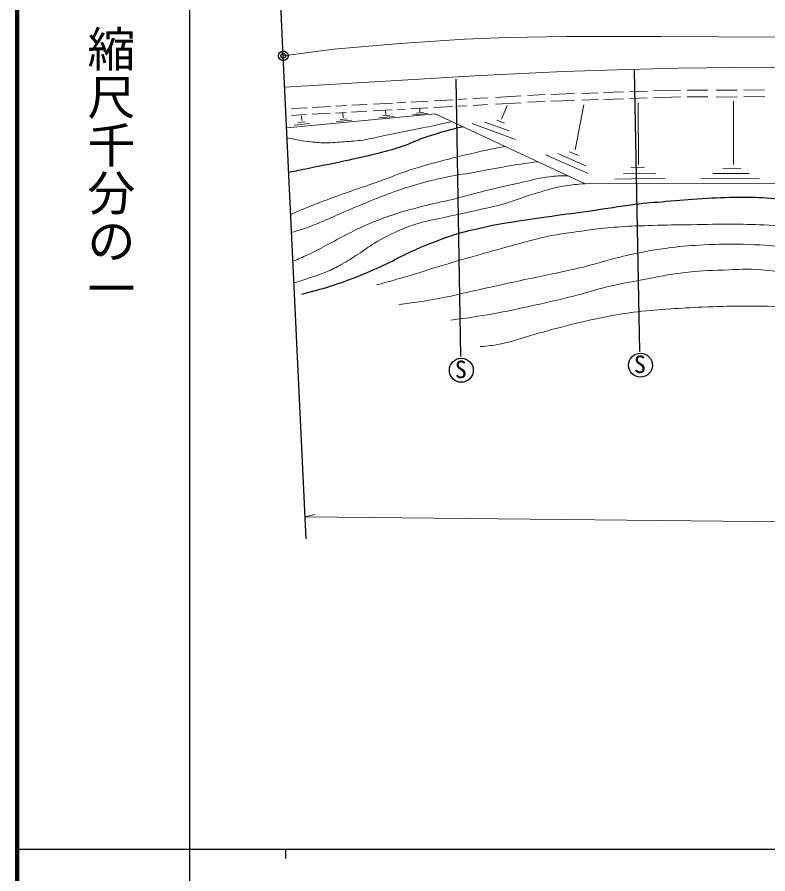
# Model space of a CAD drawing. Units: millimetres, scale not verified. Extents: x 40000 to 680000, y 20000 to 380000.
# Drawn here: x 40000 to 118365, y 202409 to 291827 of the extents above; entities that cross this region are included whole.
import ezdxf
from ezdxf.enums import TextEntityAlignment as Align

# ---------------------------------------------------------------- set-up
doc = ezdxf.new("R2010")
doc.units = ezdxf.units.MM
doc.header["$LTSCALE"] = 1000
doc.header["$PDMODE"] = 32
doc.header["$PDSIZE"] = 500
doc.linetypes.add('CHAIN', pattern=[18.5, 12, -1.5, 3.5, -1.5])
for name, color, linetype, lineweight in [('M-BGD', 7, 'Continuous', 13), ('M-BMK', 2, 'CHAIN', 13), ('M-BMK-SRVR', 3, 'Continuous', 25), ('M-STR-HTXT', 7, 'Continuous', 13), ('M-TTL', 2, 'Continuous', 140), ('M-TTL-BAND', 7, 'Continuous', 25)]:
    doc.layers.add(name, color=color, linetype=linetype, lineweight=lineweight)
doc.layers.add('M-OTRS', color=6, linetype='Continuous')
doc.styles.add('@ＭＳ ゴシック', font='')
doc.styles.add('ＭＳ ゴシック', font='')
doc.styles.get('@ＭＳ ゴシック').set_extended_font_data('@MS Gothic')
doc.styles.get('ＭＳ ゴシック').set_extended_font_data('MS Gothic')

msp = doc.modelspace()

# ---------------------------------------------------------------- linework, layer by layer
at = {"layer": 'M-BGD', "lineweight": 25}
for p, q in [((104413, 286279), (104966, 256929)), ((85795, 285351), (86270, 256393))]:
    msp.add_line(p, q, dxfattribs=at)
at = {"layer": 'M-BGD'}
for p, q in [((89943, 283454), (92585, 283599)), ((93257, 283636), (95074, 283737)), ((95713, 283761), (98180, 283844)), ((98954, 283870), (100640, 283927)), ((101219, 283947), (103310, 284017)), ((103913, 284038), (105756, 284100)), ((106423, 284122), (109241, 284218)), ((106423, 283422), (109241, 283517)), ((109956, 284216), (112110, 284205)), ((109956, 283516), (112102, 283505)), ((112972, 283501), (115150, 283489)), ((112976, 284201), (115150, 284189)), ((115863, 283532), (118034, 283521)), ((115867, 284232), (118024, 284221)), ((73256, 282533), (74382, 282595)), ((74926, 282625), (76553, 282715)), ((77195, 282750), (79187, 282860)), ((79664, 282887), (80571, 282937)), ((81136, 282968), (82888, 283064)), ((83516, 283099), (85505, 283209)), ((85982, 282530), (86949, 282584)), ((86004, 283236), (86954, 283289)), ((87602, 282620), (89115, 282704)), ((87612, 283325), (89115, 283408)), ((89948, 282750), (92600, 282898)), ((90568, 281180), (91141, 282613)), ((93267, 282935), (95078, 283036)), ((95709, 283060), (98167, 283143)), ((98236, 277990), (99154, 282673)), ((98951, 283170), (100640, 283227)), ((101235, 283247), (103310, 283317)), ((103920, 283337), (105749, 283399)), ((104878, 276451), (104836, 282873)), ((114762, 276430), (114793, 283051)), ((83620, 281741), (68141, 280261)), ((68650, 282279), (70282, 282369)), ((70789, 281685), (72688, 281791)), ((70827, 282399), (72741, 282505)), ((73217, 281820), (74335, 281882)), ((74043, 281314), (74006, 281794)), ((74901, 281914), (76499, 282003)), ((77174, 282040), (79159, 282151)), ((78499, 281669), (78469, 282061)), ((79656, 282178), (80540, 282227)), ((81113, 282259), (82860, 282356)), ((81296, 281627), (82872, 281780)), ((82435, 281868), (81687, 281805)), ((82053, 281908), (82025, 282266)), ((83494, 282392), (85484, 282502)), ((83620, 281741), (99309, 274434)), ((68640, 281566), (70247, 281655)), ((70060, 280888), (69312, 280826)), ((69711, 281025), (69673, 281505)), ((73322, 280923), (74911, 281091)), ((74455, 281201), (73707, 281139)), ((77757, 281322), (79355, 281454)), ((78892, 281594), (78144, 281531)), ((91352, 279951), (88807, 280877)), ((90069, 281087), (90889, 280772)), ((68935, 280555), (70524, 280723)), ((87504, 280730), (92025, 279047)), ((95170, 277467), (99610, 275523)), ((99348, 276317), (96441, 277598)), ((97666, 277757), (98600, 277401)), ((106672, 275484), (103294, 275498)), ((104051, 276143), (105495, 276171)), ((116402, 275491), (112603, 275491)), ((113654, 276024), (115575, 276052)), ((102396, 274909), (107637, 275013)), ((111355, 274944), (117440, 274986)), ((99309, 274434), (120717, 274459))]:
    msp.add_line(p, q, dxfattribs=at)
msp.add_lwpolyline([(67937, 284523), (88374, 285746), (97021, 286143), (103750, 286367), (108966, 286518), (117910, 286602), (130556, 286440), (175230, 285882), (190787, 285514)], dxfattribs=at)
at = {"layer": 'M-BGD', "lineweight": 25}
for centre in [(105062, 255505), (86367, 254969)]:
    msp.add_circle(centre, 1250, dxfattribs=at)
at = {"layer": 'M-BGD'}
for points, knots in [([(85388, 280918), (84699, 280765), (84523, 280727), (83968, 280608), (82926, 280385), (82340, 280268), (81295, 280057), (80215, 279838), (79608, 279725), (78529, 279505), (77582, 279313), (77063, 279142), (76108, 279001), (75357, 278890), (74930, 278881), (74173, 278823), (73397, 278764), (72961, 278712), (72182, 278711), (71483, 278710), (71092, 278764), (70397, 278842), (69470, 278946), (69017, 279046), (68189, 279246)], [0, 0, 0, 0, 1, 1, 1, 2, 2, 2, 3, 3, 3, 4, 4, 4, 5, 5, 5, 6, 6, 6, 7, 7, 7, 8, 8, 8, 8]), ([(90972, 278317), (90244, 278199), (90049, 278163), (89460, 278049), (88556, 277873), (88057, 277739), (87161, 277530), (86205, 277306), (85670, 277179), (84721, 276927), (83269, 276541), (82447, 276349), (81020, 275875), (79729, 275447), (79033, 275130), (77754, 274670), (76406, 274185), (75640, 273943), (74291, 273464), (73264, 273099), (72687, 272898), (71669, 272511), (70959, 272241), (70562, 272088), (69860, 271796), (69323, 271572), (68950, 271408), (68572, 271233)], [0, 0, 0, 0, 1, 1, 1, 2, 2, 2, 3, 3, 3, 4, 4, 4, 5, 5, 5, 6, 6, 6, 7, 7, 7, 8, 8, 8, 9, 9, 9, 9]), ([(94369, 276735), (93045, 276558), (92695, 276508), (91626, 276338), (90258, 276120), (89499, 275951), (88135, 275707), (86832, 275474), (86094, 275389), (84799, 275118), (83545, 274857), (82846, 274690), (81616, 274333), (80608, 274041), (80051, 273849), (79064, 273492), (77848, 273052), (77177, 272778), (75980, 272286), (74809, 271806), (74170, 271496), (73008, 270997), (72302, 270693), (71914, 270506), (71199, 270225), (70570, 269978), (70215, 269845), (69573, 269637), (69205, 269517), (68930, 269435), (68661, 269362)], [0, 0, 0, 0, 1, 1, 1, 2, 2, 2, 3, 3, 3, 4, 4, 4, 5, 5, 5, 6, 6, 6, 7, 7, 7, 8, 8, 8, 9, 9, 9, 10, 10, 10, 10]), ([(97516, 275269), (96611, 275267), (96329, 275252), (95574, 275172), (94511, 275060), (93936, 274855), (92891, 274630), (91346, 274297), (90482, 274100), (88947, 273719), (87629, 273391), (86901, 273163), (85582, 272835), (84262, 272508), (83506, 272392), (82190, 272050), (80992, 271740), (80322, 271556), (79147, 271167), (78152, 270838), (77603, 270624), (76638, 270214), (75801, 269858), (75345, 269630), (74535, 269218), (73626, 268756), (73138, 268459), (72236, 267985), (71522, 267610), (71128, 267389), (70399, 267045), (69738, 266734), (69325, 266561), (68804, 266365)], [0, 0, 0, 0, 1, 1, 1, 2, 2, 2, 3, 3, 3, 4, 4, 4, 5, 5, 5, 6, 6, 6, 7, 7, 7, 8, 8, 8, 9, 9, 9, 10, 10, 10, 11, 11, 11, 11]), ([(99309, 274434), (98325, 274380), (98023, 274347), (97208, 274220), (96054, 274040), (95429, 273815), (94306, 273491), (92954, 273101), (92240, 272740), (90885, 272355), (89684, 272014), (88990, 271904), (87773, 271626), (86641, 271368), (86004, 271237), (84871, 270981), (83698, 270716), (83021, 270642), (81871, 270294), (81061, 270050), (80607, 269903), (79838, 269551), (78827, 269089), (78268, 268806), (77314, 268233), (76624, 267819), (76282, 267517), (75604, 267084), (74943, 266661), (74580, 266412), (73893, 266032), (73285, 265696), (72938, 265514), (72295, 265247), (71602, 264960), (71196, 264845), (70487, 264602), (69827, 264377), (69400, 264239), (68912, 264091)], [0, 0, 0, 0, 1, 1, 1, 2, 2, 2, 3, 3, 3, 4, 4, 4, 5, 5, 5, 6, 6, 6, 7, 7, 7, 8, 8, 8, 9, 9, 9, 10, 10, 10, 11, 11, 11, 12, 12, 12, 13, 13, 13, 13]), ([(77528, 263879), (78557, 264154), (78824, 264231), (79652, 264467), (81164, 264899), (81995, 265191), (83500, 265645), (85001, 266097), (85842, 266349), (87349, 266781), (88793, 267195), (89604, 267419), (91053, 267818), (92048, 268092), (92603, 268258), (93604, 268510), (94444, 268721), (94912, 268855), (95762, 269019), (96608, 269183), (97090, 269224), (97943, 269349), (98962, 269499), (99530, 269604), (100553, 269720), (101679, 269848), (102312, 269897), (103441, 269972), (104547, 270046), (105168, 270050), (106276, 270082), (107867, 270129), (108759, 270142), (110351, 270166), (112085, 270193), (113056, 270225), (114791, 270213), (116233, 270203), (117043, 270206), (118482, 270110), (120195, 269996), (121151, 269874), (122847, 269615), (124385, 269380), (125237, 269185), (126754, 268844), (128268, 268504), (129116, 268305), (130605, 267872), (132303, 267378), (133262, 267113), (134914, 266482), (137321, 265561), (138629, 264938), (140956, 263832), (143321, 262708), (144596, 261978), (146929, 260789), (148851, 259810), (149930, 259265), (151850, 258280), (153560, 257402), (154540, 256951), (156224, 256023), (157603, 255262), (158405, 254879), (159715, 254004), (160631, 253391), (160947, 253166), (162000, 252349)], [0, 0, 0, 0, 1, 1, 1, 2, 2, 2, 3, 3, 3, 4, 4, 4, 5, 5, 5, 6, 6, 6, 7, 7, 7, 8, 8, 8, 9, 9, 9, 10, 10, 10, 11, 11, 11, 12, 12, 12, 13, 13, 13, 14, 14, 14, 15, 15, 15, 16, 16, 16, 17, 17, 17, 18, 18, 18, 19, 19, 19, 20, 20, 20, 21, 21, 21, 22, 22, 22, 23, 23, 23, 23]), ([(79862, 261838), (81538, 262042), (82001, 262112), (83364, 262343), (85327, 262676), (86401, 262994), (88348, 263416), (90381, 263856), (91519, 264111), (93552, 264551), (95560, 264986), (96697, 265177), (98694, 265655), (100787, 266156), (101921, 266592), (104025, 267043), (105651, 267392), (106571, 267562), (108221, 267769), (109582, 267939), (110352, 267985), (111722, 268053), (113310, 268131), (114203, 268162), (115792, 268116), (117545, 268065), (118531, 268014), (120272, 267801), (121989, 267592), (122943, 267397), (124628, 267007), (126486, 266576), (127489, 266186), (129317, 265640), (130741, 265214), (131546, 264997), (132955, 264525), (134239, 264096), (134942, 263809), (136215, 263348), (137710, 262807), (138596, 262620), (140042, 261960), (141627, 261237), (142470, 260738), (143996, 259899), (146792, 258361), (147682, 257720), (150936, 255588)], [0, 0, 0, 0, 1, 1, 1, 2, 2, 2, 3, 3, 3, 4, 4, 4, 5, 5, 5, 6, 6, 6, 7, 7, 7, 8, 8, 8, 9, 9, 9, 10, 10, 10, 11, 11, 11, 12, 12, 12, 13, 13, 13, 14, 14, 14, 15, 15, 15, 16, 16, 16, 16]), ([(85275, 260214), (87104, 260444), (87601, 260511), (89082, 260761), (90734, 261040), (91651, 261247), (93288, 261602), (95167, 262010), (96219, 262244), (98083, 262717), (99444, 263063), (100186, 263336), (101553, 263663), (103044, 264021), (103894, 264158), (105401, 264441), (106999, 264741), (107887, 264964), (109502, 265156), (111145, 265352), (112075, 265371), (113729, 265430), (115280, 265485), (116156, 265579), (117703, 265451), (119336, 265315), (120243, 265132), (121846, 264799), (124230, 264303), (125547, 263932), (127882, 263243), (130209, 262556), (131497, 262113), (133770, 261266), (135490, 260625), (136433, 260213), (138123, 259499), (139486, 258924), (140244, 258590), (141593, 257985), (142955, 257375), (143387, 257172), (145063, 256387)], [0, 0, 0, 0, 1, 1, 1, 2, 2, 2, 3, 3, 3, 4, 4, 4, 5, 5, 5, 6, 6, 6, 7, 7, 7, 8, 8, 8, 9, 9, 9, 10, 10, 10, 11, 11, 11, 12, 12, 12, 13, 13, 13, 14, 14, 14, 14]), ([(88335, 257438), (89280, 257511), (89571, 257557), (90354, 257691), (91759, 257931), (92491, 258304), (93866, 258679), (95375, 259091), (96216, 259338), (97736, 259710), (99199, 260067), (100020, 260267), (101500, 260551), (102775, 260795), (103493, 260915), (104781, 261077), (106106, 261243), (106855, 261274), (108187, 261371), (109484, 261465), (110211, 261508), (111510, 261560), (113136, 261625), (114047, 261665), (115674, 261665), (117736, 261666), (118893, 261652), (120953, 261539), (122690, 261444), (123669, 261400), (125390, 261140), (127054, 260888), (127989, 260728), (129617, 260298), (130905, 259959), (131605, 259687), (132855, 259226), (134158, 258746), (134879, 258447), (136136, 257859), (137264, 257332), (137642, 257132), (138975, 256408)], [0, 0, 0, 0, 1, 1, 1, 2, 2, 2, 3, 3, 3, 4, 4, 4, 5, 5, 5, 6, 6, 6, 7, 7, 7, 8, 8, 8, 9, 9, 9, 10, 10, 10, 11, 11, 11, 12, 12, 12, 13, 13, 13, 14, 14, 14, 14])]:
    msp.add_open_spline(points, degree=3, knots=knots, dxfattribs=at)
at = {"layer": 'M-BGD', "lineweight": 25}
for points, knots in [([(86544, 280379), (85539, 280143), (85266, 280079), (84456, 279850), (83678, 279629), (83242, 279501), (82479, 279233), (81563, 278911), (81087, 278630), (80166, 278322), (79098, 277964), (78480, 277822), (77390, 277537), (76335, 277261), (75735, 277140), (74670, 276906), (73032, 276545), (72109, 276365), (70464, 276036), (69570, 275858), (69081, 275761), (68362, 275622)], [0, 0, 0, 0, 1, 1, 1, 2, 2, 2, 3, 3, 3, 4, 4, 4, 5, 5, 5, 6, 6, 6, 7, 7, 7, 7]), ([(69716, 262930), (71137, 263287), (71535, 263389), (72681, 263750), (73913, 264137), (74594, 264385), (75794, 264864), (76886, 265301), (77484, 265582), (78548, 266084), (79519, 266542), (80032, 266862), (81009, 267304), (82682, 268060), (83646, 268433), (85383, 269028), (86493, 269409), (87142, 269540), (88285, 269806), (89638, 270122), (90407, 270250), (91776, 270479), (93348, 270743), (94236, 270844), (95815, 271067), (97406, 271291), (98300, 271400), (99891, 271626), (101679, 271881), (102674, 272079), (104467, 272298), (105732, 272454), (106447, 272493), (107717, 272603), (109194, 272731), (110022, 272813), (111502, 272898), (113025, 272985), (113879, 273034), (115404, 273041), (116690, 273047), (117413, 273029), (118694, 272919), (120662, 272750), (121751, 272528), (123700, 272204), (125535, 271898), (126566, 271719), (128368, 271257), (130776, 270641), (132086, 270144), (134425, 269302), (136236, 268649), (137211, 268178), (138967, 267388), (141892, 266073), (143461, 265187), (146328, 263750), (148124, 262849), (149104, 262293), (150912, 261415), (152281, 260751), (153078, 260441), (154450, 259783), (156493, 258804), (157621, 258223), (159624, 257165), (160994, 256441), (161799, 256093), (163094, 255241), (164214, 254503), (164838, 254078), (165870, 253222), (166524, 252678), (166750, 252483), (167500, 251776)], [0, 0, 0, 0, 1, 1, 1, 2, 2, 2, 3, 3, 3, 4, 4, 4, 5, 5, 5, 6, 6, 6, 7, 7, 7, 8, 8, 8, 9, 9, 9, 10, 10, 10, 11, 11, 11, 12, 12, 12, 13, 13, 13, 14, 14, 14, 15, 15, 15, 16, 16, 16, 17, 17, 17, 18, 18, 18, 19, 19, 19, 20, 20, 20, 21, 21, 21, 22, 22, 22, 23, 23, 23, 24, 24, 24, 25, 25, 25, 25])]:
    msp.add_open_spline(points, degree=3, knots=knots, dxfattribs=at)
at = {"layer": 'M-BMK'}
for p, q in [((91199, 289702), (97350, 289796)), ((97350, 289796), (107218, 289807)), ((107218, 289807), (139344, 289654)), ((73060, 288471), (79969, 289071)), ((79969, 289071), (86688, 289512)), ((86688, 289512), (91199, 289702)), ((67781, 287795), (73060, 288471))]:
    msp.add_line(p, q, dxfattribs=at)
at = {"layer": 'M-BMK-SRVR'}
for p, q in [((67781, 287795), (65192, 342075)), ((70187, 237371), (67781, 287795))]:
    msp.add_line(p, q, dxfattribs=at)
msp.add_circle((67781, 287795), 500, dxfattribs=at)
msp.add_point((67781, 287795), dxfattribs=at)
at = {"layer": 'M-OTRS'}
msp.add_point((67781, 287795), dxfattribs=at)
at = {"layer": 'M-STR-HTXT'}
for q in [(71080, 239902), (212069, 238174)]:
    msp.add_line((70078, 239663), q, dxfattribs=at)
at = {"layer": 'M-TTL'}
msp.add_line((40000, 380000), (40000, 20000), dxfattribs=at)
at = {"layer": 'M-TTL-BAND'}
for p, q in [((58000, 370000), (58000, 20000)), ((40000, 205000), (579000, 205000)), ((68000, 205000), (68000, 204000))]:
    msp.add_line(p, q, dxfattribs=at)

# ---------------------------------------------------------------- texts
at = {"layer": 'M-BGD', "style": 'ＭＳ ゴシック'}
for p in [(85688, 253595), (104384, 254131)]:
    msp.add_text('S', height=1833, dxfattribs=at).set_placement(p, align=Align.BOTTOM_LEFT)
at = {"layer": 'M-TTL-BAND', "style": '@ＭＳ ゴシック'}
msp.add_text('縮尺千分の一', height=3666, rotation=270, dxfattribs=at).set_placement((49777, 261030), align=Align.MIDDLE_RIGHT)

doc.saveas('drawing.dxf')
